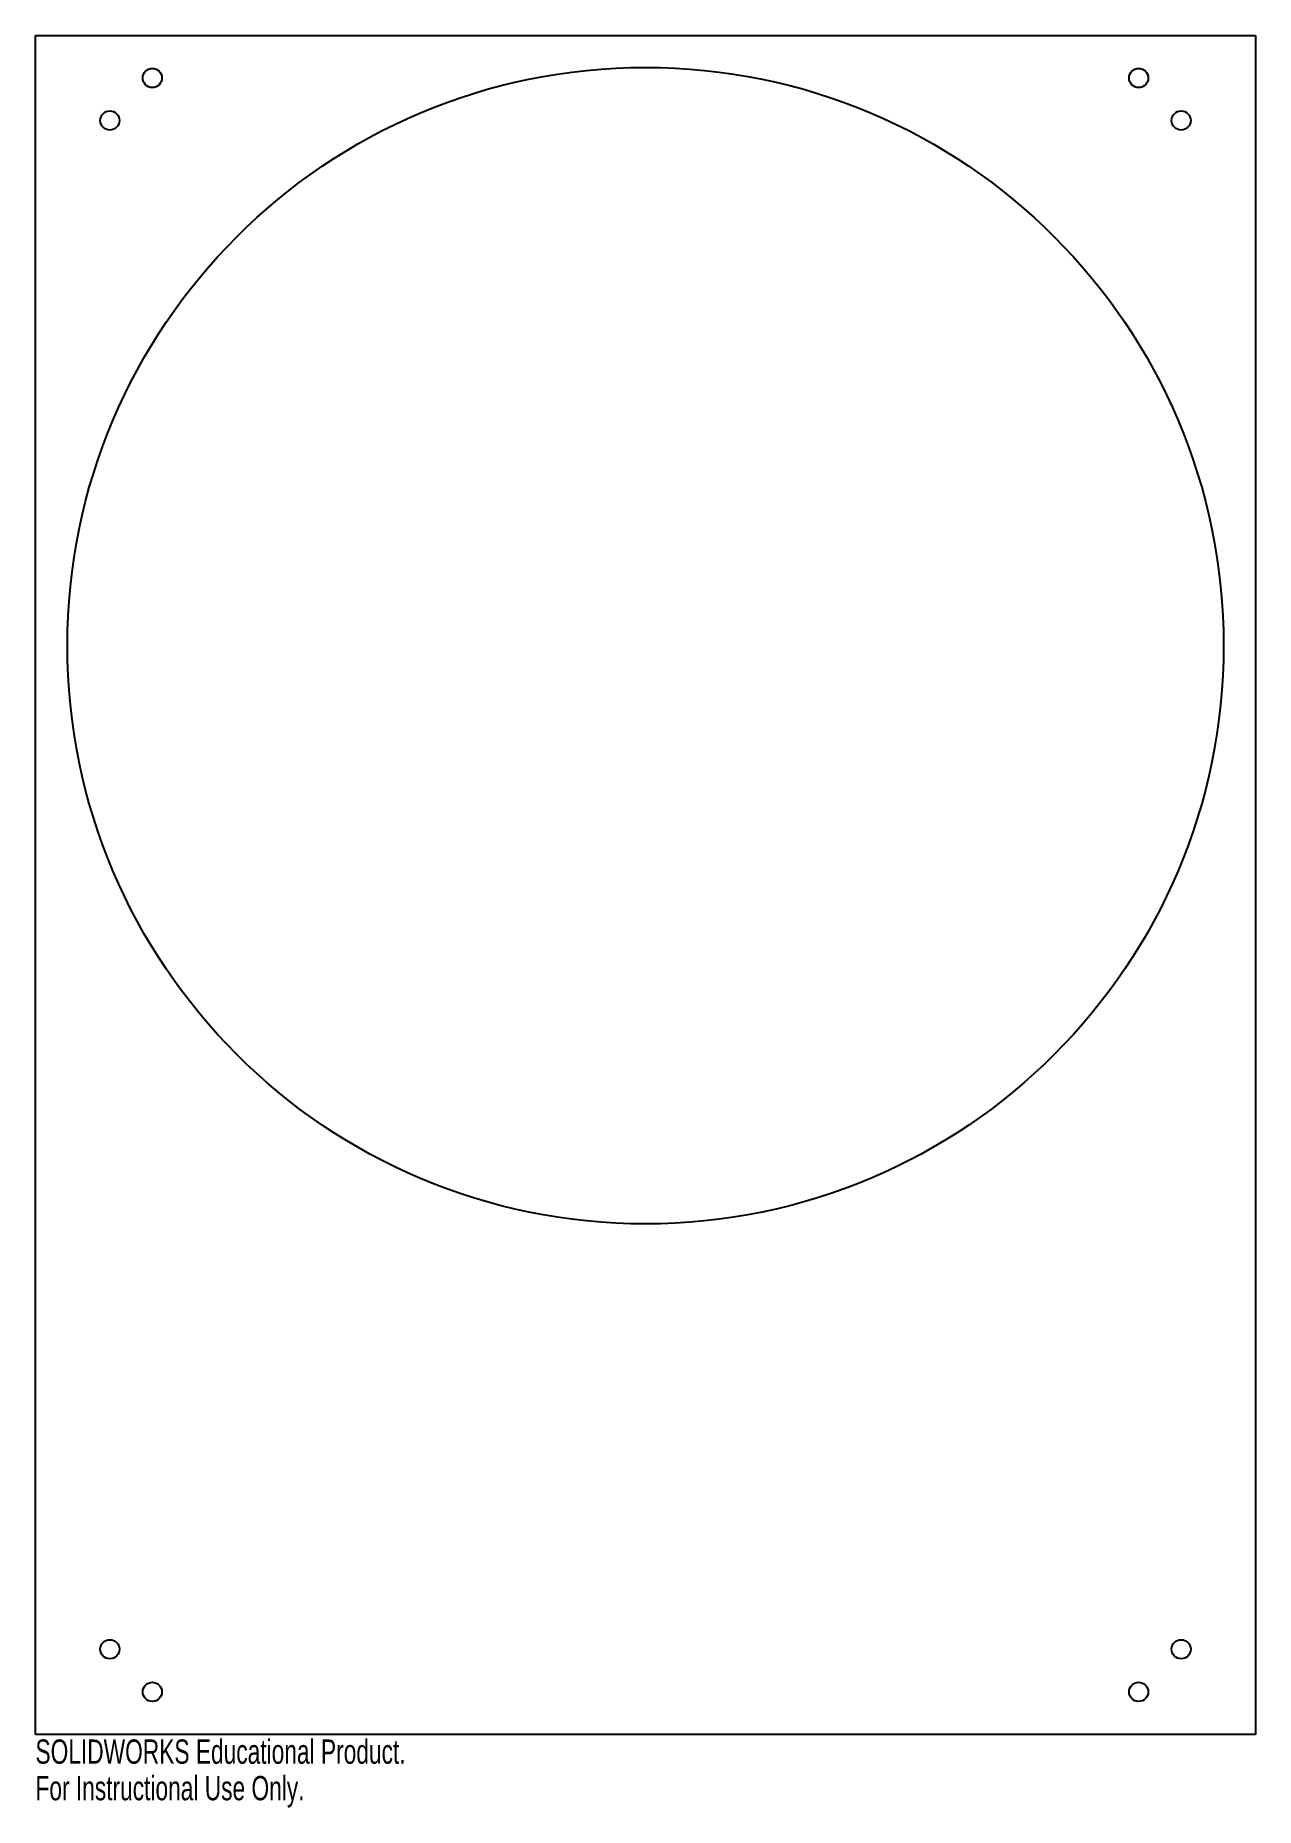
# Model space of a CAD drawing. Header units: inches. Extents: x 4.5 to 14.1, y -15.3 to -1.4.
import ezdxf

# ---------------------------------------------------------------- set-up
doc = ezdxf.new("R2010")
doc.units = ezdxf.units.IN
doc.header["$MEASUREMENT"] = 0
doc.styles.add('SLDTEXTSTYLE0', font='TXT', dxfattribs={"width": 0.7})

msp = doc.modelspace()

# ---------------------------------------------------------------- linework, layer by layer
at = {"color": 7, "linetype": 'Continuous', "lineweight": 25}
for p, q in [((4.508, -1.445), (14.07, -1.445)), ((4.508, -14.757), (4.508, -1.445)), ((14.07, -1.445), (14.07, -14.757)), ((14.07, -14.757), (4.508, -14.757))]:
    msp.add_line(p, q, dxfattribs=at)
for centre, radius in [((9.289, -6.226), 4.531), ((5.424, -1.778), 0.075), ((13.154, -1.778), 0.075), ((5.091, -2.111), 0.075), ((13.487, -2.111), 0.075), ((5.091, -14.09), 0.075), ((13.487, -14.09), 0.075), ((5.424, -14.424), 0.075), ((13.154, -14.424), 0.075)]:
    msp.add_circle(centre, radius, dxfattribs=at)

# ---------------------------------------------------------------- texts
at = {"color": 7, "linetype": 'Continuous', "char_height": 0.1903, "attachment_point": 1, "style": 'SLDTEXTSTYLE0'}
for s, insert in [('SOLIDWORKS Educational Product.', (4.508, -14.797)), ('For Instructional Use Only.', (4.508, -15.083))]:
    msp.add_mtext(s, dxfattribs=dict(at, insert=insert))

doc.saveas('drawing.dxf')
